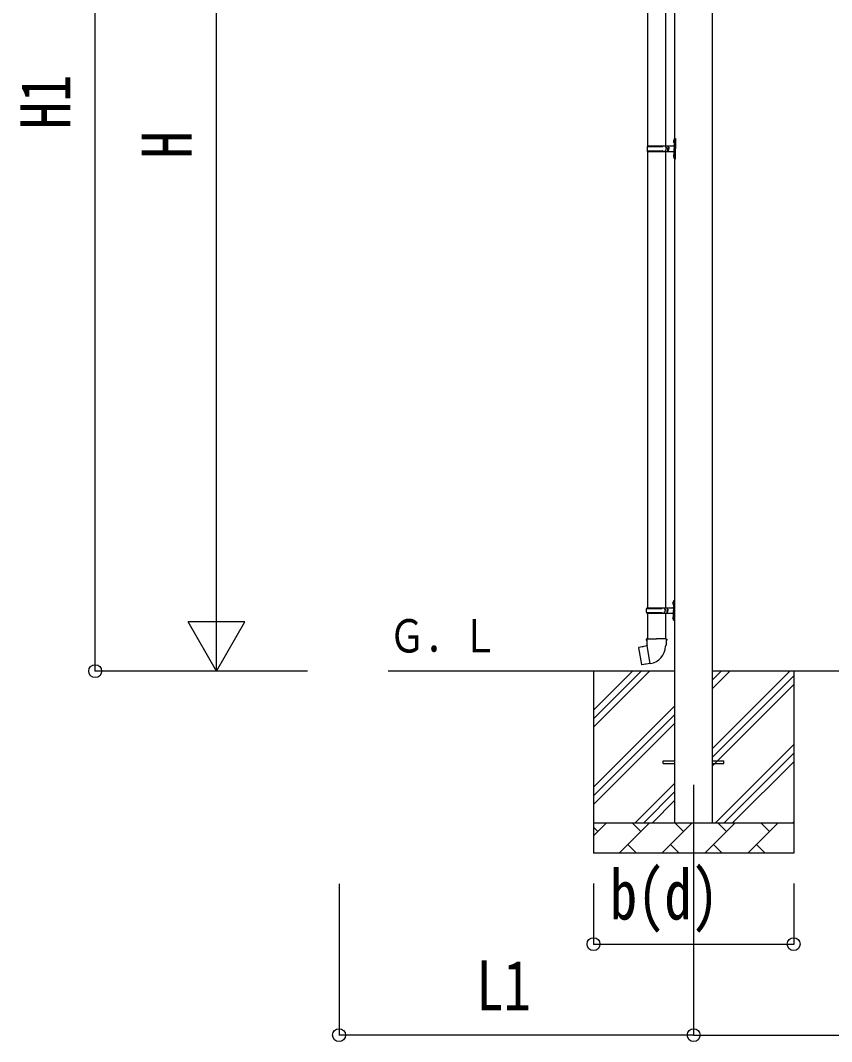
# Model space of a CAD drawing. Units: millimetres, scale not verified. Extents: x -21025 to 21025, y -14850 to 14850.
# Drawn here: x -5378 to -2704, y -8388 to -5022 of the extents above; entities that cross this region are included whole.
import ezdxf
from ezdxf.enums import TextEntityAlignment as Align

# ---------------------------------------------------------------- set-up
doc = ezdxf.new("R2010")
doc.units = ezdxf.units.MM
doc.header["$LTSCALE"] = 60
for name, color, linetype in [('0-4_YKK_12', 2, 'Continuous'), ('0-5_YKK_13', 4, 'Continuous'), ('0-6_YKK_A1', 4, 'Continuous'), ('0-7_YKK_D', 6, 'Continuous')]:
    doc.layers.add(name, color=color, linetype=linetype)
doc.styles.add('ＭＳ ゴシック', font='')
doc.styles.get('ＭＳ ゴシック').set_extended_font_data('MS Gothic')

msp = doc.modelspace()

# ---------------------------------------------------------------- linework, layer by layer
at = {"layer": '0-4_YKK_12'}
msp.add_line((-3159.14, -7542.08), (-3159.14, -7992.08), dxfattribs=at)
at = {"layer": '0-5_YKK_13'}
for p, q in [((-3311.64, -3931.08), (-3311.64, -5435.58)), ((-3251.64, -3931.08), (-3251.64, -5435.58)), ((-3225.44, -5418.43), (-3223.39, -5419.43)), ((-3224.17, -5416.43), (-3223.54, -5416.43)), ((-3224.17, -5416.43), (-3224.17, -5424.73)), ((-3223.54, -5416.43), (-3223.54, -5424.73)), ((-3223.54, -5416.43), (-3223.14, -5416.83)), ((-3223.39, -5419.43), (-3222.78, -5420.58)), ((-3223.14, -5412.58), (-3220.14, -5411.08)), ((-3223.14, -5412.58), (-3223.14, -5444.58)), ((-3223.14, -5416.83), (-3223.14, -5424.33)), ((-3220.14, -5411.08), (-3220.14, -5444.58)), ((-3220.14, -5411.08), (-3219.14, -5411.08)), ((-3219.14, -5411.08), (-3219.14, -5444.58)), ((-3312.14, -5437.58), (-3261.8, -5437.58)), ((-3312.14, -5451.58), (-3261.8, -5451.58)), ((-3311.64, -5453.57), (-3311.64, -6958.08)), ((-3311.14, -5435.58), (-3225.14, -5435.58)), ((-3311.14, -5435.58), (-3311.14, -5437.58)), ((-3311.14, -5453.58), (-3311.14, -5451.58)), ((-3311.14, -5453.58), (-3225.14, -5453.58)), ((-3252.14, -5435.58), (-3252.14, -5440.08)), ((-3252.14, -5440.08), (-3250.14, -5440.08)), ((-3252.14, -5453.58), (-3252.14, -5449.08)), ((-3252.14, -5449.08), (-3250.14, -5449.08)), ((-3251.64, -5453.57), (-3251.64, -6958.08)), ((-3250.14, -5440.08), (-3250.14, -5444.58)), ((-3250.14, -5449.08), (-3250.14, -5444.58)), ((-3244.14, -5435.58), (-3244.14, -5444.58)), ((-3244.14, -5440.08), (-3241.14, -5440.08)), ((-3244.14, -5453.58), (-3244.14, -5444.58)), ((-3244.14, -5449.08), (-3241.14, -5449.08)), ((-3241.14, -5440.08), (-3241.14, -5444.58)), ((-3241.14, -5449.08), (-3241.14, -5444.58)), ((-3224.17, -5424.73), (-3223.54, -5424.73)), ((-3223.54, -5424.73), (-3223.14, -5424.33)), ((-3223.14, -5476.58), (-3223.14, -5444.58)), ((-3220.14, -5478.08), (-3220.14, -5444.58)), ((-3219.14, -5478.08), (-3219.14, -5444.58)), ((-3225.44, -5466.43), (-3223.39, -5467.43)), ((-3224.17, -5464.43), (-3223.54, -5464.43)), ((-3224.17, -5464.43), (-3224.17, -5472.73)), ((-3224.17, -5472.73), (-3223.54, -5472.73)), ((-3223.54, -5464.43), (-3223.54, -5472.73)), ((-3223.54, -5464.43), (-3223.14, -5464.83)), ((-3223.54, -5472.73), (-3223.14, -5472.33)), ((-3223.39, -5467.43), (-3222.78, -5468.58)), ((-3223.14, -5464.83), (-3223.14, -5472.33)), ((-3223.14, -5476.58), (-3220.14, -5478.08)), ((-3220.14, -5478.08), (-3219.14, -5478.08)), ((-3225.64, -6935.08), (-3222.64, -6933.58)), ((-3222.64, -6933.58), (-3222.64, -6967.08)), ((-3222.64, -6933.58), (-3221.64, -6933.58)), ((-3221.64, -6933.58), (-3221.64, -6967.08)), ((-3314.64, -6960.08), (-3264.3, -6960.08)), ((-3313.64, -6958.08), (-3227.64, -6958.08)), ((-3313.64, -6958.08), (-3313.64, -6960.08)), ((-3254.64, -6958.08), (-3254.64, -6962.58)), ((-3254.64, -6962.58), (-3252.64, -6962.58)), ((-3252.64, -6962.58), (-3252.64, -6967.08)), ((-3252.64, -6971.58), (-3252.64, -6967.08)), ((-3246.64, -6958.08), (-3246.64, -6967.08)), ((-3246.64, -6962.58), (-3243.64, -6962.58)), ((-3246.64, -6976.08), (-3246.64, -6967.08)), ((-3243.64, -6962.58), (-3243.64, -6967.08)), ((-3243.64, -6971.58), (-3243.64, -6967.08)), ((-3227.94, -6940.93), (-3225.89, -6941.93)), ((-3226.67, -6938.93), (-3226.04, -6938.93)), ((-3226.67, -6938.93), (-3226.67, -6947.23)), ((-3226.67, -6947.23), (-3226.04, -6947.23)), ((-3226.04, -6938.93), (-3226.04, -6947.23)), ((-3226.04, -6938.93), (-3225.64, -6939.33)), ((-3226.04, -6947.23), (-3225.64, -6946.83)), ((-3225.89, -6941.93), (-3225.28, -6943.08)), ((-3225.64, -6935.08), (-3225.64, -6967.08)), ((-3225.64, -6939.33), (-3225.64, -6946.83)), ((-3225.64, -6999.08), (-3225.64, -6967.08)), ((-3222.64, -7000.58), (-3222.64, -6967.08)), ((-3221.64, -7000.58), (-3221.64, -6967.08)), ((-3314.64, -6974.08), (-3264.3, -6974.08)), ((-3313.64, -6976.08), (-3313.64, -6974.08)), ((-3313.64, -6976.08), (-3227.64, -6976.08)), ((-3311.64, -6976.08), (-3311.64, -7061)), ((-3254.64, -6976.08), (-3254.64, -6971.58)), ((-3254.64, -6971.58), (-3252.64, -6971.58)), ((-3251.64, -6976.08), (-3251.64, -7061)), ((-3246.64, -6971.58), (-3243.64, -6971.58)), ((-3227.94, -6988.93), (-3225.89, -6989.93)), ((-3226.67, -6986.93), (-3226.04, -6986.93)), ((-3226.67, -6986.93), (-3226.67, -6995.23)), ((-3226.67, -6995.23), (-3226.04, -6995.23)), ((-3226.04, -6986.93), (-3226.04, -6995.23)), ((-3226.04, -6986.93), (-3225.64, -6987.33)), ((-3226.04, -6995.23), (-3225.64, -6994.83)), ((-3225.89, -6989.93), (-3225.28, -6991.08)), ((-3225.64, -6987.33), (-3225.64, -6994.83)), ((-3225.64, -6999.08), (-3222.64, -7000.58)), ((-3222.64, -7000.58), (-3221.64, -7000.58)), ((-3313.49, -7061), (-3315.64, -7061.79)), ((-3315.64, -7061.79), (-3315.64, -7065.4)), ((-3315.64, -7065.4), (-3313.4, -7066.22)), ((-3313.49, -7061), (-3281.64, -7061)), ((-3313.49, -7061), (-3313.4, -7066.22)), ((-3313.4, -7066.22), (-3313.14, -7081)), ((-3249.79, -7061), (-3281.64, -7061)), ((-3247.64, -7065.4), (-3249.88, -7066.22)), ((-3249.79, -7061), (-3247.64, -7061.79)), ((-3247.64, -7061.79), (-3247.64, -7065.4)), ((-3340.1, -7089.46), (-3340.91, -7090.63)), ((-3340.91, -7090.63), (-3331.29, -7145.19)), ((-3312.23, -7084.21), (-3340.1, -7089.46)), ((-3327.36, -7086.85), (-3327.57, -7087.1)), ((-3313.14, -7081), (-3311.79, -7083)), ((-3301.87, -7141.5), (-3312.01, -7084.03)), ((-3311.98, -7083.21), (-3311.98, -7083.91)), ((-3311.79, -7083), (-3311.82, -7083.01)), ((-3251.45, -7082.95), (-3251.52, -7085.11)), ((-3250.14, -7081), (-3251.45, -7082.95)), ((-3317.26, -7144.1), (-3317.54, -7143.94)), ((-3301.57, -7142.27), (-3301.81, -7141.6)), ((-3259.14, -7462.58), (-3221.64, -7462.58)), ((-3259.14, -7471.58), (-3259.14, -7462.58)), ((-3259.14, -7471.58), (-3221.64, -7471.58)), ((-3096.64, -7462.58), (-3059.14, -7462.58)), ((-3096.64, -7471.58), (-3059.14, -7471.58)), ((-3059.14, -7471.58), (-3059.14, -7462.58))]:
    msp.add_line(p, q, dxfattribs=at)
for points in [[(-3225.44, -5422.73), (-3223.39, -5421.73), (-3222.78, -5420.58)], [(-3225.44, -5470.73), (-3223.39, -5469.73), (-3222.78, -5468.58)], [(-3227.94, -6945.23), (-3225.89, -6944.23), (-3225.28, -6943.08)], [(-3227.94, -6993.23), (-3225.89, -6992.23), (-3225.28, -6991.08)], [(-3249.79, -7061), (-3249.88, -7066.22), (-3250.14, -7081)], [(-3325.11, -7086.63), (-3325.39, -7086.48), (-3327.36, -7086.85)], [(-3302.14, -7141.41), (-3330.13, -7146.01), (-3331.29, -7145.19)], [(-3315.08, -7143.53), (-3315.29, -7143.77), (-3317.26, -7144.1)]]:
    msp.add_lwpolyline(points, dxfattribs=at)
for centre, radius, start, end in [((-3219.84, -5420.58), 6, 136.21765, 223.78235), ((-3263.39, -5444.58), 49.25, 171.82876, 180.00002), ((-3263.39, -5444.58), 49.25, 180.00002, 188.17127), ((-3261.8, -5435.58), 2, 270, 359.99998), ((-3261.8, -5453.58), 2, 0.00005, 90.00004), ((-3225.14, -5433.58), 2, 270, 359.99998), ((-3225.14, -5455.58), 2, 0.00005, 90.00004), ((-3219.84, -5468.58), 6, 136.21765, 223.78235), ((-3265.89, -6967.08), 49.25, 171.82876, 180.00002), ((-3265.89, -6967.08), 49.25, 180.00002, 188.17127), ((-3264.3, -6958.08), 2, 270, 359.99998), ((-3222.34, -6943.08), 6, 136.21765, 223.78235), ((-3227.64, -6956.08), 2, 270, 359.99998), ((-3264.3, -6976.08), 2, 0.00005, 90.00004), ((-3222.34, -6991.08), 6, 136.21765, 223.78235), ((-3227.64, -6978.08), 2, 0.00005, 90.00004), ((-3312.28, -7083.91), 0.3, 280.66842, 0), ((-3311.78, -7083.21), 0.2, 100, 180), ((-3311.79, -7083), 60.3, 279.96938, 358), ((-3302.09, -7141.71), 0.3, 20, 99.33158), ((-3301.38, -7142.2), 0.2, 200, 279.96938)]:
    msp.add_arc(centre, radius, start, end, dxfattribs=at)
at = {"layer": '0-6_YKK_A1'}
for p, q in [((-3221.64, -3669.58), (-3221.64, -7667.08)), ((-3096.64, -7667.08), (-3096.64, -3669.58)), ((-3221.64, -7167.08), (-4165.8, -7167.08)), ((-3489.14, -7167.08), (-3489.14, -7767.08)), ((-3489.14, -7352.13), (-3304.09, -7167.08)), ((-3489.14, -7323.84), (-3332.37, -7167.08)), ((-3489.14, -7295.56), (-3360.65, -7167.08)), ((-121.64, -7167.08), (-3096.64, -7167.08)), ((-3096.64, -7422.18), (-2841.54, -7167.08)), ((-3096.64, -7224.19), (-3039.53, -7167.08)), ((-3096.64, -7195.9), (-3067.81, -7167.08)), ((-2829.14, -7167.08), (-2829.14, -7767.08)), ((-3096.64, -7450.46), (-2829.14, -7182.96)), ((-3096.64, -7478.75), (-2829.14, -7211.25)), ((-3489.14, -7550.12), (-3221.64, -7282.62)), ((-3489.14, -7578.4), (-3221.64, -7310.9)), ((-3489.14, -7606.69), (-3221.64, -7339.19)), ((-3086.98, -7667.08), (-2829.14, -7409.24)), ((-3058.7, -7667.08), (-2829.14, -7437.52)), ((-3030.41, -7667.08), (-2829.14, -7465.8)), ((-3351.54, -7667.08), (-3221.64, -7537.18)), ((-3323.25, -7667.08), (-3221.64, -7565.46)), ((-3294.97, -7667.08), (-3221.64, -7593.75)), ((-3489.14, -7667.08), (-2829.14, -7667.08)), ((-3489.14, -7709.97), (-3446.24, -7667.08)), ((-3404.82, -7767.08), (-3304.82, -7667.08)), ((-3333.38, -7695.63), (-3361.93, -7667.08)), ((-3263.4, -7767.08), (-3163.4, -7667.08)), ((-3191.95, -7695.63), (-3220.51, -7667.08)), ((-3121.98, -7767.08), (-3021.98, -7667.08)), ((-3050.53, -7695.63), (-3079.09, -7667.08)), ((-2980.56, -7767.08), (-2880.56, -7667.08)), ((-2909.11, -7695.63), (-2937.66, -7667.08)), ((-2832.42, -7667.08), (-2829.14, -7663.79)), ((-3474.8, -7695.63), (-3489.14, -7681.29)), ((-3376.27, -7738.52), (-3347.72, -7767.08)), ((-3234.85, -7738.52), (-3206.29, -7767.08)), ((-3093.43, -7738.52), (-3064.87, -7767.08)), ((-2952, -7738.52), (-2923.45, -7767.08)), ((-2829.14, -7767.08), (-3489.14, -7767.08))]:
    msp.add_line(p, q, dxfattribs=at)
at = {"layer": '0-7_YKK_D'}
for p, q in [((-5131.78, -7167.08), (-5131.78, -3329.46)), ((-4731.78, -6979.58), (-4731.78, -3854.58)), ((-4731.78, -7167.08), (-4731.78, -6842.32)), ((-4731.78, -7167.08), (-4825.53, -7004.7)), ((-4638.03, -7004.7), (-4825.53, -7004.7)), ((-4731.78, -7167.08), (-4638.03, -7004.7)), ((-4431.78, -7167.08), (-5132.78, -7167.08)), ((-4431.78, -7167.08), (-4732.78, -7167.08)), ((-4327.83, -7868.08), (-4327.83, -8368.08)), ((-3489.14, -7867.08), (-3489.14, -8068.08)), ((-3159.14, -7867.08), (-3159.14, -8368.08)), ((-3159.14, -7867.08), (-3159.14, -8368.08)), ((-2829.14, -7867.08), (-2829.14, -8068.08)), ((-3489.14, -8067.08), (-2829.14, -8067.08)), ((-3159.14, -8367.08), (-4327.83, -8367.08)), ((-3159.14, -8367.08), (-59.14, -8367.08))]:
    msp.add_line(p, q, dxfattribs=at)
for centre in [(-5131.78, -7167.08), (-3489.14, -8067.08), (-2829.14, -8067.08), (-4327.83, -8367.08), (-3159.14, -8367.08), (-3159.14, -8367.08)]:
    msp.add_circle(centre, 21.25, dxfattribs=at)

# ---------------------------------------------------------------- texts
at = {"layer": '0-6_YKK_A1', "style": 'ＭＳ ゴシック', "width": 0.8}
msp.add_text('Ｇ．Ｌ', height=110, dxfattribs=at).set_placement((-4163.71, -7138.63), align=Align.BOTTOM_LEFT)
at = {"layer": '0-7_YKK_D', "style": 'ＭＳ ゴシック', "width": 0.8}
for s, p in [('H1', (-5163.78, -5380.27)), ('H', (-4763.78, -5477.08))]:
    msp.add_text(s, height=165, rotation=90, dxfattribs=at).set_placement(p, align=Align.BOTTOM_LEFT)
for s, p in [('b(d)', (-3435.14, -8035.08)), ('L1', (-3875.48, -8335.08))]:
    msp.add_text(s, height=165, dxfattribs=at).set_placement(p, align=Align.BOTTOM_LEFT)

doc.saveas('drawing.dxf')
